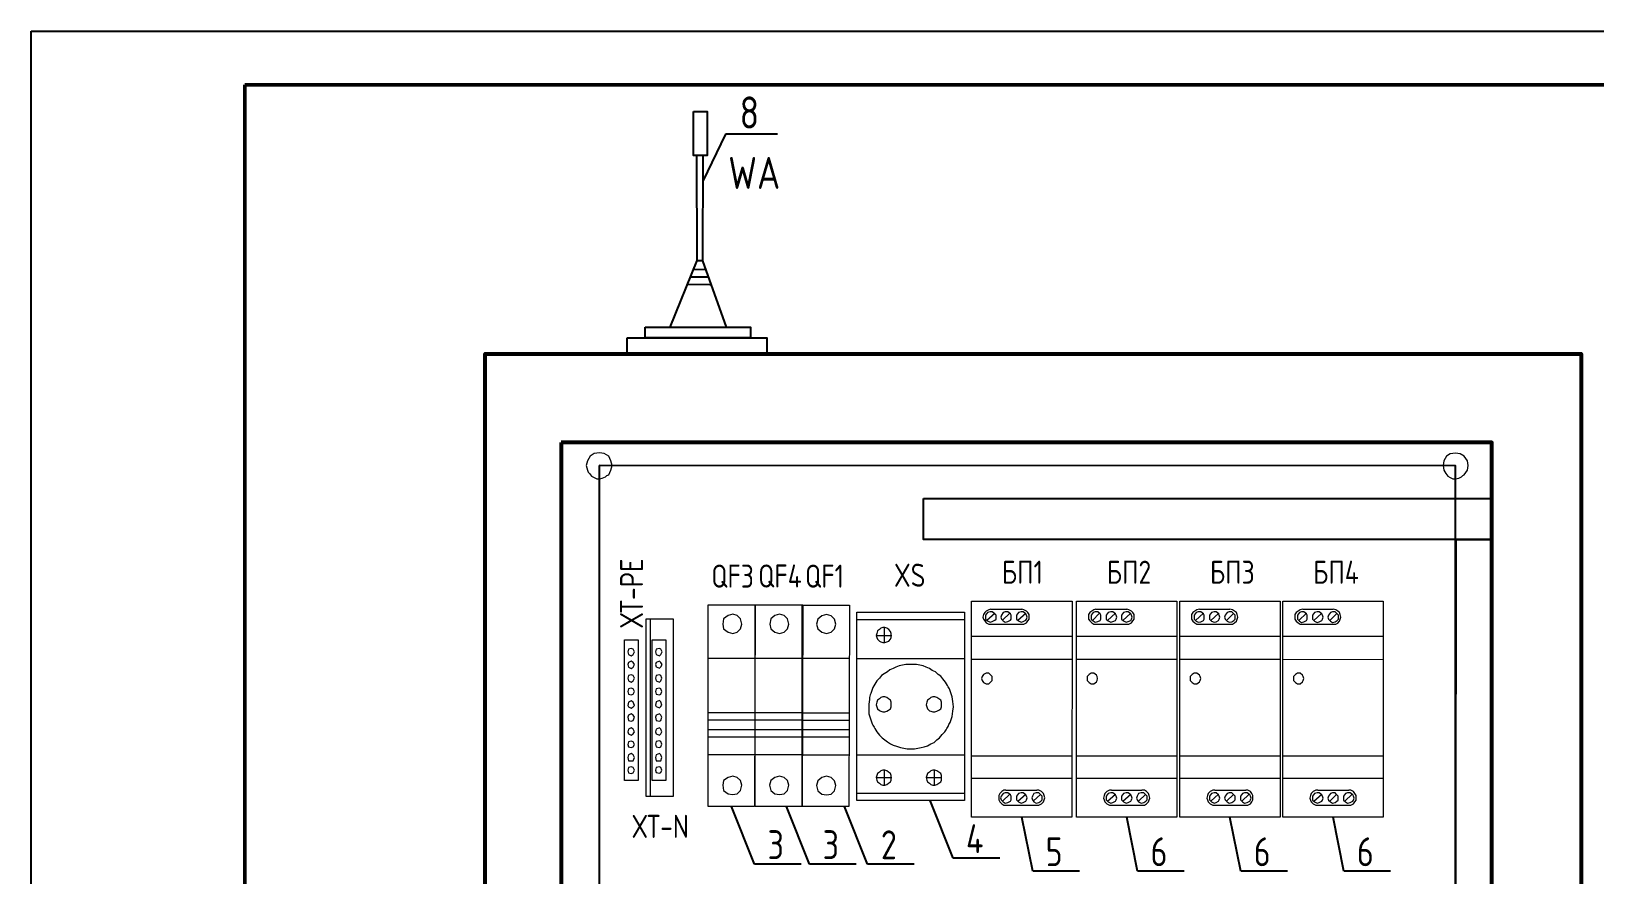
# Model space of a CAD drawing. Header units: millimetres. Extents: x -24312 to 142424, y -11214 to -5274.
# Drawn here: x 129012 to 131939, y -6854 to -5275 of the extents above; entities that cross this region are included whole.
import ezdxf

# ---------------------------------------------------------------- set-up
doc = ezdxf.new("R2010")
doc.units = ezdxf.units.MM
doc.linetypes.add('K5LT_BASIC', pattern=[0])
doc.layers.get('0').update_dxf_attribs({"color": 250})
doc.styles.add('ГОСТ 2.304', font='')
doc.styles.get('ГОСТ 2.304').set_extended_font_data('GOST 2.304 type A')

msp = doc.modelspace()

# ---------------------------------------------------------------- linework, layer by layer
at = {"ltscale": 0.3}
for p, q in [((130312.087, -5467.863), (130269.306, -5555.849)), ((130365.963, -6834.665), (130322.857, -6726.575)), ((130469.067, -6834.677), (130425.961, -6726.586)), ((130577.644, -6834.975), (130534.538, -6726.884)), ((130738.433, -6823.567), (130695.327, -6715.477)), ((130887.012, -6847.939), (130866.617, -6746.661)), ((131083.436, -6847.962), (131063.04, -6746.684)), ((131276.562, -6847.983), (131256.167, -6746.706)), ((131469.689, -6848.005), (131449.293, -6746.727))]:
    msp.add_line(p, q, dxfattribs=at)
for p, q in [((130409.147, -5467.863), (130312.087, -5467.863)), ((130269.361, -5507.938), (130269.134, -5704.786)), ((130257.964, -5704.53), (130269.054, -5704.518)), ((130269.134, -5704.786), (130313.235, -5828.916)), ((130245.592, -5735.204), (130278.112, -5734.999)), ((130251.402, -5720.8), (130273.988, -5721.122)), ((130273.988, -5721.122), (130274.943, -5721.136)), ((130278.112, -5734.999), (130279.864, -5734.988)), ((130240.039, -5748.974), (130282.302, -5749.099)), ((130282.302, -5749.099), (130284.88, -5749.107)), ((130453.317, -6834.665), (130365.963, -6834.665)), ((130556.421, -6834.677), (130469.067, -6834.677)), ((130664.998, -6834.975), (130577.644, -6834.975)), ((130825.787, -6823.567), (130738.433, -6823.567)), ((130974.366, -6847.939), (130887.012, -6847.939)), ((131170.79, -6847.962), (131083.436, -6847.962)), ((131363.916, -6847.983), (131276.562, -6847.983)), ((131557.043, -6848.005), (131469.689, -6848.005))]:
    msp.add_line(p, q)
for points in [[(129012.232, -5275.166), (137411.151, -5275.166), (137411.151, -11213.68), (129012.232, -11213.68)], [(130251.957, -5425.47), (130277.632, -5425.47), (130277.632, -5507.938), (130251.957, -5507.938)], [(130127.623, -5848.902), (130389.519, -5848.902), (130389.519, -5879.229), (130127.623, -5879.229)], [(130161.435, -5828.916), (130358.811, -5828.916), (130358.811, -5848.902), (130161.435, -5848.902)], [(130682.419, -6149.895), (131746.754, -6149.895), (131746.754, -6226.572), (130682.419, -6226.572)], [(131678.201, -7968.959), (131679.729, -6226.505), (131746.754, -6226.572), (131745.226, -7969.026)]]:
    msp.add_lwpolyline(points, close=True)
at = {"lineweight": 50}
msp.add_lwpolyline([(129412.232, -5375.166), (137311.151, -5375.166), (137311.151, -11113.68), (129412.232, -11113.68)], close=True, dxfattribs=at)
msp.add_lwpolyline([(130257.753, -5507.938), (130257.964, -5704.53), (130207.796, -5828.916)])
at = {"linetype": 'K5LT_BASIC', "lineweight": 53}
for points in [[(129861.8, -8653.013), (129862.114, -5879.17), (131913.744, -5879.402), (131913.43, -8653.245), (129861.8, -8653.013)], [(130004.312, -6044.899), (130004.034, -8494.736), (131746.498, -8494.933), (131746.775, -6045.096), (130004.312, -6044.899)]]:
    msp.add_lwpolyline(points, dxfattribs=at)
at = {"lineweight": 18}
for points in [[(130099.53, -6088.193), (130097.058, -6079.536), (130093.349, -6070.879), (130084.693, -6065.932), (130076.036, -6064.694), (130066.143, -6065.929), (130058.722, -6070.875), (130053.774, -6079.531), (130051.3, -6088.188), (130053.772, -6096.845), (130055.009, -6100.555), (130057.482, -6103.028), (130061.191, -6107.976), (130066.138, -6110.449), (130071.084, -6112.923), (130076.031, -6112.924), (130080.977, -6111.688), (130087.161, -6109.215), (130089.635, -6106.742), (130093.345, -6105.506), (130097.056, -6096.85), (130099.53, -6088.193)], [(131702.25, -6088.375), (131701.014, -6079.718), (131694.832, -6071.061), (131687.413, -6066.113), (131678.756, -6064.875), (131668.863, -6066.111), (131661.442, -6071.057), (131656.494, -6079.713), (131655.257, -6088.369), (131656.492, -6097.026), (131660.202, -6103.21), (131663.911, -6108.157), (131668.858, -6110.631), (131673.804, -6113.105), (131678.751, -6113.105), (131684.934, -6111.869), (131689.881, -6109.397), (131692.355, -6106.924), (131694.828, -6105.687), (131701.012, -6097.031), (131702.25, -6088.375)], [(131746.751, -6255.33), (131746.749, -6273.88)], [(131746.748, -6282.536), (131746.746, -6301.086)], [(131746.745, -6309.743), (131746.743, -6328.293)], [(130279.616, -6349.387), (130367.419, -6349.396), (130366.14, -6726.58), (130279.573, -6726.57), (130279.616, -6349.387)], [(130367.419, -6349.396), (130456.459, -6349.407), (130455.18, -6726.59), (130367.377, -6726.58), (130367.419, -6349.396)], [(130455.222, -6349.694), (130544.262, -6349.704), (130542.982, -6726.888), (130455.179, -6726.878), (130455.222, -6349.694)], [(130772.63, -6746.651), (130772.676, -6342.261), (130960.649, -6342.282), (130960.603, -6746.672), (130772.63, -6746.651)], [(130969.054, -6746.673), (130969.099, -6342.283), (131157.073, -6342.304), (131157.027, -6746.694), (130969.054, -6746.673)], [(131162.18, -6746.695), (131162.226, -6342.305), (131350.199, -6342.326), (131350.153, -6746.716), (131162.18, -6746.695)], [(131355.307, -6746.717), (131355.352, -6342.327), (131543.326, -6342.348), (131543.28, -6746.738), (131355.307, -6746.717)], [(131746.742, -6336.95), (131746.74, -6355.5)], [(130163.33, -6707.87), (130163.368, -6375.207), (130214.071, -6375.212), (130214.034, -6707.876), (130163.33, -6707.87)], [(130170.788, -6375.207), (130170.75, -6707.871)], [(130342.682, -6385.257), (130340.21, -6375.363), (130334.027, -6369.179), (130325.371, -6366.705), (130316.714, -6369.177), (130308.056, -6375.36), (130306.819, -6385.253), (130308.054, -6393.91), (130316.71, -6400.094), (130325.367, -6402.568), (130334.024, -6400.096), (130340.208, -6393.913), (130342.682, -6385.257)], [(130430.485, -6385.267), (130428.013, -6375.373), (130421.83, -6369.189), (130413.174, -6366.715), (130404.517, -6369.187), (130397.096, -6375.37), (130394.622, -6385.263), (130397.094, -6393.92), (130404.514, -6400.104), (130413.17, -6402.578), (130421.827, -6400.106), (130428.011, -6393.923), (130430.485, -6385.267)], [(130518.288, -6385.565), (130515.815, -6375.671), (130509.633, -6369.487), (130500.976, -6367.013), (130492.319, -6369.485), (130484.899, -6375.668), (130482.424, -6385.561), (130484.897, -6394.218), (130492.316, -6400.402), (130500.972, -6402.876), (130509.629, -6400.404), (130515.813, -6394.221), (130518.288, -6385.565)], [(130558.001, -6715.461), (130558.04, -6363.011), (130759.617, -6363.034), (130759.577, -6715.484), (130558.001, -6715.461)], [(130558.039, -6376.614), (130759.616, -6376.637)], [(130808.537, -6357.105), (130804.827, -6358.341), (130799.88, -6360.814), (130797.407, -6363.287), (130794.933, -6366.997), (130793.696, -6371.943), (130794.932, -6375.653), (130797.405, -6379.364), (130799.878, -6383.074), (130804.824, -6385.548), (130808.534, -6385.548)], [(130818.429, -6371.946), (130818.43, -6368.236), (130815.956, -6365.762), (130811.01, -6362.052), (130807.3, -6362.051), (130802.353, -6363.287), (130798.643, -6368.234), (130798.642, -6371.944), (130798.642, -6375.654), (130802.352, -6379.364), (130807.298, -6381.838), (130811.008, -6380.602), (130815.955, -6378.129), (130818.429, -6375.656), (130818.429, -6371.946)], [(130801.115, -6378.127), (130815.957, -6364.526)], [(130808.537, -6357.105), (130866.661, -6357.111)], [(130846.872, -6371.949), (130846.873, -6368.239), (130845.636, -6365.766), (130840.69, -6362.055), (130835.744, -6362.055), (130832.033, -6363.291), (130828.323, -6368.237), (130827.086, -6371.947), (130828.322, -6375.657), (130832.032, -6379.368), (130835.741, -6381.841), (130840.688, -6380.605), (130845.635, -6378.132), (130846.872, -6375.659), (130846.872, -6371.949)], [(130830.795, -6378.131), (130844.4, -6364.529)], [(130876.552, -6371.953), (130875.316, -6368.242), (130874.08, -6365.769), (130869.134, -6362.058), (130865.424, -6362.058), (130860.477, -6363.294), (130856.766, -6368.24), (130856.766, -6371.95), (130856.765, -6375.66), (130860.475, -6379.371), (130865.421, -6381.845), (130869.131, -6380.608), (130874.078, -6378.136), (130875.315, -6375.662), (130876.552, -6371.953)], [(130859.238, -6378.134), (130874.08, -6364.532)], [(130866.658, -6385.555), (130870.368, -6385.555), (130875.315, -6383.082), (130877.788, -6379.373), (130880.262, -6375.663), (130880.262, -6371.953), (130880.263, -6367.006), (130877.79, -6363.296), (130875.317, -6360.822), (130870.371, -6358.349), (130866.661, -6357.111)], [(131004.961, -6357.127), (131001.251, -6358.363), (130997.541, -6360.836), (130993.83, -6363.309), (130991.357, -6367.019), (130991.356, -6371.966), (130991.356, -6375.676), (130993.828, -6379.386), (130997.538, -6383.096), (131001.248, -6385.57), (131004.958, -6385.57)], [(131014.853, -6371.968), (131014.853, -6368.258), (131013.617, -6365.785), (131008.67, -6362.074), (131003.724, -6362.074), (131000.014, -6363.31), (130996.303, -6368.256), (130996.303, -6371.966), (130996.302, -6375.676), (131000.012, -6379.387), (131003.722, -6381.86), (131008.668, -6380.624), (131013.615, -6378.151), (131014.852, -6375.678), (131014.853, -6371.968)], [(130998.775, -6378.15), (131012.38, -6364.548)], [(131004.961, -6357.127), (131063.084, -6357.134)], [(131044.533, -6371.972), (131043.296, -6368.261), (131042.06, -6365.788), (131037.114, -6362.077), (131033.404, -6362.077), (131028.457, -6363.313), (131024.746, -6368.259), (131024.746, -6371.969), (131024.746, -6375.679), (131028.455, -6379.39), (131033.402, -6381.864), (131037.112, -6380.627), (131042.059, -6378.155), (131043.296, -6375.681), (131044.533, -6371.972)], [(131027.219, -6378.153), (131042.06, -6364.551)], [(131072.976, -6371.975), (131071.74, -6368.265), (131070.503, -6365.791), (131065.557, -6362.081), (131061.847, -6362.08), (131056.9, -6363.316), (131053.19, -6368.263), (131053.189, -6371.973), (131053.189, -6375.683), (131056.898, -6379.393), (131061.845, -6381.867), (131065.555, -6380.631), (131070.502, -6378.158), (131071.739, -6375.685), (131072.976, -6371.975)], [(131055.662, -6378.156), (131070.503, -6364.555)], [(131063.081, -6385.577), (131066.791, -6385.577), (131071.738, -6383.105), (131074.212, -6379.395), (131076.686, -6375.685), (131076.686, -6371.975), (131076.687, -6367.029), (131074.214, -6363.318), (131071.741, -6360.845), (131066.794, -6358.371), (131063.084, -6357.134)], [(131199.324, -6357.149), (131194.377, -6358.385), (131190.667, -6360.858), (131186.957, -6363.331), (131184.483, -6367.041), (131184.482, -6371.987), (131184.482, -6375.697), (131186.955, -6379.408), (131190.665, -6383.118), (131194.374, -6385.592), (131199.321, -6385.592)], [(131207.979, -6371.99), (131207.98, -6368.28), (131206.743, -6365.807), (131201.797, -6362.096), (131196.85, -6362.095), (131193.14, -6363.332), (131189.43, -6368.278), (131189.429, -6371.988), (131189.429, -6375.698), (131193.138, -6379.408), (131196.848, -6381.882), (131201.795, -6380.646), (131206.742, -6378.173), (131207.979, -6375.7), (131207.979, -6371.99)], [(131191.902, -6378.172), (131206.743, -6364.57)], [(131199.324, -6357.149), (131256.211, -6357.156)], [(131237.659, -6371.993), (131236.423, -6368.283), (131235.186, -6365.81), (131230.24, -6362.099), (131226.53, -6362.099), (131221.583, -6363.335), (131217.873, -6368.281), (131217.872, -6371.991), (131217.872, -6375.701), (131221.582, -6379.412), (131226.528, -6381.886), (131230.238, -6380.649), (131235.185, -6378.176), (131236.422, -6375.703), (131237.659, -6371.993)], [(131220.345, -6378.175), (131235.187, -6364.573)], [(131266.102, -6371.997), (131266.103, -6368.287), (131263.63, -6365.813), (131259.92, -6362.103), (131254.974, -6362.102), (131251.263, -6363.338), (131247.553, -6368.285), (131246.316, -6371.994), (131247.552, -6375.705), (131251.262, -6379.415), (131254.971, -6381.889), (131259.918, -6380.653), (131263.628, -6378.18), (131266.102, -6375.707), (131266.102, -6371.997)], [(131250.025, -6378.178), (131263.63, -6364.576)], [(131256.208, -6385.599), (131261.154, -6385.599), (131264.865, -6383.127), (131268.575, -6379.417), (131269.812, -6375.707), (131271.049, -6371.997), (131269.813, -6367.05), (131268.577, -6363.34), (131264.867, -6360.867), (131261.157, -6358.393), (131256.211, -6357.156)], [(131392.451, -6357.171), (131387.504, -6358.407), (131383.794, -6360.88), (131380.083, -6363.353), (131377.609, -6367.063), (131377.609, -6372.009), (131377.609, -6375.719), (131380.081, -6379.43), (131383.791, -6383.14), (131387.501, -6385.614), (131392.447, -6385.614)], [(131401.106, -6372.012), (131401.106, -6368.302), (131399.87, -6365.828), (131394.923, -6362.118), (131389.977, -6362.117), (131386.267, -6363.354), (131382.556, -6368.3), (131382.556, -6372.01), (131382.555, -6375.72), (131386.265, -6379.43), (131389.974, -6381.904), (131394.921, -6380.668), (131399.868, -6378.195), (131401.105, -6375.722), (131401.106, -6372.012)], [(131385.028, -6378.193), (131399.87, -6364.592)], [(131392.451, -6357.171), (131449.337, -6357.177)], [(131430.786, -6372.015), (131429.549, -6368.305), (131428.313, -6365.832), (131423.367, -6362.121), (131419.657, -6362.121), (131414.71, -6363.357), (131410.999, -6368.303), (131410.999, -6372.013), (131410.999, -6375.723), (131414.708, -6379.433), (131419.654, -6381.907), (131423.365, -6380.671), (131428.312, -6378.198), (131429.549, -6375.725), (131430.786, -6372.015)], [(131413.472, -6378.197), (131428.313, -6364.595)], [(131459.229, -6372.019), (131459.229, -6368.309), (131456.756, -6365.835), (131453.047, -6362.124), (131448.1, -6362.124), (131444.39, -6363.36), (131440.679, -6368.306), (131439.442, -6372.016), (131440.679, -6375.726), (131444.388, -6379.437), (131448.098, -6381.911), (131453.045, -6380.674), (131456.755, -6378.202), (131459.229, -6375.729), (131459.229, -6372.019)], [(131443.152, -6378.2), (131456.756, -6364.598)], [(131449.334, -6385.621), (131454.281, -6385.621), (131457.991, -6383.148), (131461.701, -6379.439), (131462.939, -6375.729), (131464.176, -6372.019), (131462.939, -6367.072), (131461.703, -6363.362), (131457.994, -6360.888), (131454.284, -6358.415), (131449.337, -6357.177)], [(131746.739, -6364.156), (131746.737, -6382.706)], [(130622.342, -6406.302), (130622.343, -6402.592), (130621.106, -6398.881), (130617.397, -6395.171), (130613.687, -6392.697), (130609.977, -6391.46), (130606.267, -6391.46), (130602.557, -6392.696), (130600.084, -6395.169), (130596.373, -6397.642), (130595.136, -6402.589), (130593.899, -6406.298), (130595.135, -6410.009), (130596.371, -6413.719), (130600.081, -6417.429), (130602.554, -6418.666), (130606.264, -6419.903), (130609.974, -6419.904), (130613.684, -6418.667), (130617.394, -6417.431), (130621.105, -6413.721), (130622.342, -6410.012), (130622.342, -6406.302)], [(130593.899, -6406.298), (130623.579, -6406.302)], [(130608.741, -6391.46), (130608.737, -6421.14)], [(130772.668, -6407.804), (130960.642, -6407.825)], [(130808.534, -6385.548), (130866.658, -6385.555)], [(130969.092, -6407.826), (131157.065, -6407.848)], [(131004.958, -6385.57), (131063.081, -6385.577)], [(131162.218, -6407.848), (131350.192, -6407.87)], [(131199.321, -6385.592), (131256.208, -6385.599)], [(131355.345, -6407.87), (131543.318, -6407.891)], [(131392.447, -6385.614), (131449.334, -6385.621)], [(131746.736, -6392.6), (131746.733, -6411.15)], [(130122.692, -6678.351), (130122.721, -6414.941), (130148.691, -6414.944), (130148.662, -6678.354), (130122.692, -6678.351)], [(130135.085, -6444.623), (130138.795, -6442.15), (130141.269, -6437.203), (130138.796, -6432.256), (130135.086, -6431.019), (130130.14, -6432.255), (130128.902, -6437.202), (130130.138, -6442.149), (130135.085, -6444.623)], [(130174.464, -6678.191), (130174.493, -6414.781), (130200.463, -6414.784), (130200.434, -6678.194), (130174.464, -6678.191)], [(130188.093, -6444.463), (130190.567, -6441.99), (130193.041, -6437.043), (130190.568, -6432.096), (130188.095, -6430.859), (130181.911, -6432.095), (130180.674, -6437.042), (130181.91, -6441.989), (130188.093, -6444.463)], [(131746.733, -6419.806), (131746.73, -6438.356)], [(130135.082, -6468.119), (130138.792, -6465.646), (130141.266, -6460.7), (130138.793, -6456.99), (130135.084, -6454.516), (130130.137, -6456.989), (130128.9, -6460.699), (130130.136, -6465.645), (130135.082, -6468.119)], [(130188.091, -6467.959), (130190.564, -6465.486), (130193.038, -6460.54), (130190.565, -6456.83), (130188.092, -6454.356), (130181.909, -6456.829), (130180.672, -6460.539), (130181.908, -6465.485), (130188.091, -6467.959)], [(130367.408, -6449.566), (130279.605, -6449.557)], [(130455.211, -6449.576), (130367.408, -6449.566)], [(130543.014, -6449.874), (130455.21, -6449.864)], [(130558.031, -6449.578), (130759.607, -6449.601)], [(130738.574, -6539.875), (130737.338, -6529.981), (130736.103, -6521.325), (130734.866, -6517.614), (130733.63, -6513.904), (130732.394, -6510.194), (130731.158, -6506.484), (130728.685, -6502.774), (130727.448, -6500.3), (130723.739, -6494.116), (130718.793, -6487.933), (130715.084, -6482.985), (130710.137, -6479.275), (130705.191, -6474.328), (130699.008, -6471.854), (130694.062, -6468.143), (130687.879, -6465.669), (130681.696, -6463.195), (130675.513, -6461.958), (130669.329, -6460.72), (130663.146, -6460.72), (130656.963, -6460.719), (130649.543, -6460.718), (130643.359, -6461.954), (130637.176, -6463.19), (130630.992, -6465.663), (130626.045, -6468.135), (130619.862, -6470.608), (130614.915, -6474.317), (130608.731, -6478.027), (130603.784, -6481.736), (130600.073, -6486.682), (130595.126, -6491.629), (130591.415, -6497.811), (130587.705, -6503.994), (130586.467, -6507.704), (130585.23, -6511.414), (130583.993, -6515.124), (130582.756, -6517.597), (130581.519, -6522.544), (130581.519, -6526.254), (130580.281, -6534.91), (130580.28, -6544.804), (130580.279, -6548.514), (130580.279, -6553.46), (130581.515, -6557.17), (130582.751, -6560.88), (130583.988, -6564.591), (130585.224, -6568.301), (130586.46, -6572.011), (130587.697, -6574.484), (130590.169, -6578.195), (130591.406, -6580.668), (130595.115, -6586.852), (130600.061, -6593.036), (130605.007, -6597.983), (130609.953, -6601.694), (130614.9, -6605.404), (130621.083, -6609.115), (130626.029, -6611.589), (130632.212, -6614.063), (130639.632, -6616.537), (130645.815, -6617.774), (130651.998, -6619.012), (130658.181, -6619.012), (130665.601, -6619.013), (130671.785, -6617.777), (130677.968, -6616.541), (130684.152, -6615.305), (130690.336, -6612.833), (130696.519, -6609.123), (130702.703, -6606.651), (130707.65, -6601.705), (130712.597, -6597.995), (130717.545, -6591.812), (130720.018, -6589.339), (130722.492, -6586.866), (130724.966, -6583.157), (130726.203, -6580.683), (130728.676, -6576.974), (130729.913, -6573.264), (130732.387, -6569.554), (130733.624, -6565.844), (130734.861, -6562.134), (130736.098, -6558.425), (130737.336, -6548.531), (130738.574, -6539.875)], [(130772.663, -6451.087), (130960.637, -6451.109)], [(130969.087, -6451.11), (131157.06, -6451.131)], [(131162.213, -6451.132), (131350.187, -6451.153)], [(131355.34, -6451.153), (131543.313, -6451.175)], [(131746.729, -6447.013), (131746.727, -6465.563)], [(130135.079, -6494.089), (130138.789, -6491.616), (130141.263, -6486.67), (130138.791, -6481.723), (130135.081, -6480.486), (130130.134, -6481.722), (130128.897, -6486.669), (130130.133, -6491.615), (130135.079, -6494.089)], [(130188.088, -6493.929), (130190.561, -6491.456), (130193.035, -6486.51), (130190.563, -6481.563), (130188.089, -6480.326), (130181.906, -6481.562), (130180.669, -6486.509), (130181.905, -6491.455), (130188.088, -6493.929)], [(130810.996, -6486.955), (130810.997, -6483.245), (130808.523, -6480.772), (130804.814, -6477.061), (130799.867, -6477.061), (130794.92, -6479.533), (130792.447, -6483.243), (130791.209, -6486.953), (130792.446, -6490.663), (130794.919, -6494.373), (130799.865, -6496.847), (130804.812, -6496.848), (130808.522, -6493.138), (130810.996, -6490.665), (130810.996, -6486.955)], [(131008.656, -6486.978), (131007.42, -6483.267), (131006.184, -6480.794), (131001.237, -6477.083), (130996.291, -6477.083), (130992.58, -6479.556), (130988.87, -6483.265), (130988.87, -6486.975), (130988.869, -6490.685), (130992.579, -6494.396), (130996.288, -6496.869), (131001.235, -6496.87), (131006.182, -6493.161), (131007.419, -6490.687), (131008.656, -6486.978)], [(131201.783, -6486.999), (131200.547, -6483.289), (131199.31, -6480.816), (131194.364, -6477.105), (131189.417, -6477.105), (131185.707, -6479.578), (131181.997, -6483.287), (131181.996, -6486.997), (131181.996, -6490.707), (131185.705, -6494.418), (131189.415, -6496.891), (131194.362, -6496.892), (131199.309, -6493.182), (131200.546, -6490.709), (131201.783, -6486.999)], [(131394.909, -6487.021), (131393.673, -6483.311), (131392.437, -6480.838), (131387.49, -6477.127), (131382.544, -6477.127), (131378.833, -6479.599), (131375.123, -6483.309), (131375.123, -6487.019), (131375.122, -6490.729), (131378.832, -6494.439), (131382.541, -6496.913), (131387.488, -6496.914), (131392.435, -6493.204), (131393.672, -6490.731), (131394.909, -6487.021)], [(131746.726, -6474.22), (131746.724, -6492.77)], [(130135.077, -6517.586), (130138.787, -6516.35), (130141.261, -6511.403), (130138.788, -6506.456), (130135.078, -6505.219), (130130.131, -6506.455), (130128.894, -6511.402), (130130.13, -6516.349), (130135.077, -6517.586)], [(130188.085, -6517.426), (130190.559, -6516.19), (130193.033, -6511.243), (130190.56, -6506.296), (130188.087, -6505.059), (130181.903, -6506.295), (130180.666, -6511.242), (130181.902, -6516.189), (130188.085, -6517.426)], [(130622.328, -6536.152), (130622.328, -6531.205), (130621.092, -6527.495), (130617.382, -6525.021), (130613.672, -6522.547), (130609.963, -6521.31), (130606.253, -6521.31), (130602.542, -6522.546), (130600.069, -6525.019), (130596.359, -6527.492), (130595.121, -6531.202), (130593.884, -6536.148), (130595.12, -6539.859), (130596.357, -6543.569), (130600.066, -6547.279), (130602.539, -6548.516), (130606.249, -6549.753), (130609.959, -6549.754), (130613.669, -6548.517), (130617.38, -6546.044), (130621.09, -6543.571), (130622.327, -6539.862), (130622.328, -6536.152)], [(130716.314, -6536.162), (130716.315, -6531.216), (130715.079, -6527.505), (130711.369, -6525.032), (130707.659, -6522.558), (130703.949, -6521.321), (130700.239, -6521.32), (130696.529, -6522.557), (130694.055, -6525.03), (130690.345, -6527.503), (130689.108, -6531.213), (130687.871, -6536.159), (130689.107, -6539.869), (130690.343, -6543.579), (130694.053, -6547.29), (130696.526, -6548.527), (130700.236, -6549.764), (130703.946, -6549.764), (130707.656, -6548.528), (130711.366, -6546.055), (130715.077, -6543.582), (130716.314, -6539.872), (130716.314, -6536.162)], [(131746.723, -6502.663), (131746.721, -6519.976)], [(130135.071, -6567.053), (130138.781, -6565.816), (130141.255, -6559.633), (130138.782, -6555.923), (130135.072, -6553.449), (130130.126, -6555.922), (130128.888, -6559.632), (130130.124, -6565.815), (130135.071, -6567.053)], [(130135.074, -6542.319), (130138.784, -6539.846), (130141.258, -6537.373), (130138.785, -6531.19), (130135.075, -6528.716), (130130.128, -6531.189), (130128.891, -6537.372), (130130.127, -6539.845), (130135.074, -6542.319)], [(130188.08, -6566.893), (130190.553, -6565.656), (130193.027, -6559.473), (130190.554, -6555.763), (130188.081, -6553.289), (130181.897, -6555.762), (130180.66, -6559.472), (130181.896, -6565.655), (130188.08, -6566.893)], [(130188.082, -6542.159), (130190.556, -6539.686), (130193.03, -6537.213), (130190.557, -6531.03), (130188.084, -6528.556), (130181.9, -6531.029), (130180.663, -6537.212), (130181.899, -6539.685), (130188.082, -6542.159)], [(130279.593, -6550.963), (130367.396, -6550.973)], [(130367.396, -6550.973), (130456.436, -6550.983)], [(130455.199, -6551.271), (130544.239, -6551.281)], [(131746.72, -6529.87), (131746.718, -6548.42)], [(130135.068, -6593.023), (130138.778, -6590.55), (130141.252, -6586.84), (130138.779, -6581.893), (130135.07, -6579.419), (130130.123, -6581.892), (130128.885, -6586.839), (130130.122, -6590.549), (130135.068, -6593.023)], [(130188.077, -6592.863), (130190.55, -6590.39), (130193.024, -6586.68), (130190.551, -6581.733), (130188.078, -6579.259), (130181.895, -6581.732), (130180.657, -6586.679), (130181.894, -6590.389), (130188.077, -6592.863)], [(130367.393, -6583.126), (130279.589, -6583.116)], [(130279.592, -6564.566), (130367.395, -6564.576)], [(130456.433, -6583.137), (130367.393, -6583.126)], [(130367.395, -6564.576), (130456.435, -6564.587)], [(130544.235, -6583.434), (130455.195, -6583.424)], [(130455.197, -6564.874), (130544.237, -6564.884)], [(131746.714, -6584.283), (131746.712, -6602.833)], [(131746.717, -6557.076), (131746.715, -6575.626)], [(130135.065, -6616.519), (130138.775, -6615.283), (130141.249, -6610.337), (130138.777, -6605.39), (130135.067, -6604.153), (130130.12, -6605.389), (130128.883, -6610.335), (130130.119, -6615.282), (130135.065, -6616.519)], [(130188.074, -6616.359), (130190.547, -6615.123), (130193.021, -6610.177), (130190.549, -6605.23), (130188.075, -6603.993), (130181.892, -6605.229), (130180.655, -6610.175), (130181.891, -6615.122), (130188.074, -6616.359)], [(130367.391, -6596.73), (130279.588, -6596.72)], [(130456.431, -6596.74), (130367.391, -6596.73)], [(130544.234, -6597.038), (130455.194, -6597.028)], [(131746.711, -6611.49), (131746.709, -6630.04)], [(130135.063, -6641.253), (130138.773, -6641.253), (130141.247, -6635.07), (130138.774, -6630.123), (130135.064, -6627.649), (130130.117, -6630.122), (130128.88, -6635.069), (130130.116, -6641.252), (130135.063, -6641.253)], [(130188.071, -6641.093), (130190.544, -6641.093), (130193.019, -6634.91), (130190.546, -6629.963), (130188.073, -6627.489), (130181.889, -6629.962), (130180.652, -6634.909), (130181.888, -6641.092), (130188.071, -6641.093)], [(130367.388, -6630.12), (130279.584, -6630.11)], [(130455.191, -6630.13), (130367.388, -6630.12)], [(130542.993, -6630.428), (130455.19, -6630.418)], [(130558.01, -6630.131), (130759.587, -6630.154)], [(130772.643, -6631.641), (130960.616, -6631.662)], [(130969.067, -6631.663), (131157.04, -6631.684)], [(131162.193, -6631.685), (131350.166, -6631.706)], [(131355.32, -6631.707), (131543.293, -6631.728)], [(131746.708, -6639.933), (131746.706, -6657.246)], [(130135.06, -6664.749), (130138.77, -6663.513), (130141.244, -6658.567), (130138.771, -6653.62), (130135.061, -6652.383), (130130.114, -6653.619), (130128.877, -6658.565), (130130.113, -6663.512), (130135.06, -6664.749)], [(130188.068, -6664.589), (130190.542, -6663.353), (130193.016, -6658.407), (130190.543, -6653.46), (130188.07, -6652.223), (130181.886, -6653.459), (130180.649, -6658.405), (130181.885, -6663.352), (130188.068, -6664.589)], [(130342.648, -6687.004), (130340.175, -6678.347), (130333.993, -6672.163), (130325.336, -6669.688), (130316.679, -6672.161), (130308.022, -6678.343), (130306.784, -6687), (130308.02, -6696.893), (130316.676, -6703.077), (130325.332, -6704.315), (130333.989, -6703.079), (130340.173, -6696.897), (130342.648, -6687.004)], [(130430.451, -6687.014), (130427.979, -6678.357), (130421.796, -6672.173), (130413.14, -6669.698), (130404.483, -6672.171), (130397.062, -6678.353), (130394.588, -6687.01), (130397.06, -6696.903), (130404.479, -6703.087), (130413.136, -6704.325), (130421.793, -6703.089), (130427.977, -6696.907), (130430.451, -6687.014)], [(130518.253, -6687.311), (130515.781, -6678.654), (130509.598, -6672.47), (130500.942, -6669.996), (130492.285, -6672.468), (130484.864, -6678.651), (130482.39, -6687.307), (130484.862, -6697.201), (130492.282, -6703.385), (130500.938, -6704.623), (130509.595, -6703.387), (130515.779, -6697.204), (130518.253, -6687.311)], [(130622.312, -6672.185), (130622.313, -6668.475), (130621.076, -6664.765), (130617.367, -6662.291), (130613.657, -6659.817), (130609.947, -6658.58), (130606.237, -6658.58), (130602.527, -6659.816), (130600.053, -6662.289), (130596.343, -6664.762), (130595.106, -6668.472), (130593.869, -6672.182), (130595.105, -6677.129), (130596.341, -6680.839), (130600.051, -6683.312), (130602.524, -6685.786), (130606.234, -6687.023), (130609.944, -6687.024), (130613.654, -6685.787), (130617.364, -6683.314), (130621.074, -6680.841), (130622.312, -6677.132), (130622.312, -6672.185)], [(130593.869, -6672.182), (130623.549, -6672.185)], [(130608.71, -6658.58), (130608.707, -6687.023)], [(130716.299, -6672.196), (130716.299, -6668.486), (130715.063, -6664.775), (130711.353, -6662.302), (130707.644, -6659.828), (130703.934, -6658.591), (130700.224, -6658.59), (130696.514, -6659.827), (130694.04, -6662.3), (130690.33, -6664.773), (130689.093, -6668.483), (130687.855, -6672.192), (130689.092, -6677.139), (130690.328, -6680.849), (130694.038, -6683.323), (130696.511, -6685.797), (130700.22, -6687.034), (130703.93, -6687.034), (130707.641, -6685.798), (130711.351, -6683.325), (130715.061, -6680.852), (130716.298, -6677.142), (130716.299, -6672.196)], [(130687.855, -6672.192), (130716.299, -6672.196)], [(130702.697, -6658.591), (130702.694, -6687.034)], [(131746.705, -6667.14), (131746.702, -6685.69)], [(130558.002, -6701.858), (130759.579, -6701.881)], [(130772.638, -6673.687), (130960.612, -6673.709)], [(130836.942, -6695.955), (130833.232, -6695.954), (130829.522, -6698.427), (130825.812, -6702.137), (130823.338, -6705.847), (130823.337, -6710.793), (130823.337, -6714.503), (130825.81, -6718.213), (130829.519, -6721.924), (130833.229, -6724.398), (130836.939, -6724.398)], [(130846.834, -6710.796), (130846.835, -6707.086), (130845.598, -6704.612), (130840.652, -6700.902), (130835.705, -6700.901), (130831.995, -6702.138), (130828.285, -6707.084), (130827.047, -6710.794), (130828.284, -6714.504), (130831.993, -6718.214), (130835.703, -6720.688), (130840.65, -6719.452), (130845.597, -6716.979), (130846.834, -6714.506), (130846.834, -6710.796)], [(130836.942, -6695.955), (130895.066, -6695.961)], [(130876.514, -6710.799), (130875.278, -6707.089), (130874.041, -6704.616), (130869.095, -6700.905), (130865.385, -6700.905), (130860.438, -6702.141), (130856.728, -6707.087), (130856.727, -6710.797), (130856.727, -6714.507), (130860.437, -6718.217), (130865.383, -6720.691), (130869.093, -6719.455), (130874.04, -6716.982), (130875.277, -6714.509), (130876.514, -6710.799)], [(130904.957, -6710.802), (130904.958, -6707.092), (130902.485, -6704.619), (130898.775, -6700.908), (130893.829, -6700.908), (130888.882, -6702.144), (130886.408, -6707.09), (130885.171, -6710.8), (130886.407, -6714.51), (130888.88, -6718.221), (130893.826, -6720.695), (130898.773, -6719.458), (130902.483, -6716.985), (130904.957, -6714.512), (130904.957, -6710.802)], [(130895.063, -6724.405), (130898.773, -6724.405), (130903.719, -6721.932), (130907.43, -6718.223), (130908.667, -6714.513), (130909.904, -6710.803), (130908.668, -6705.856), (130907.432, -6702.146), (130903.722, -6698.436), (130898.776, -6695.962), (130895.066, -6695.961)], [(130969.062, -6673.71), (131157.035, -6673.731)], [(131034.603, -6695.977), (131030.893, -6695.977), (131025.946, -6698.449), (131022.235, -6702.159), (131020.998, -6705.869), (131019.761, -6710.815), (131020.997, -6714.526), (131022.233, -6718.236), (131025.943, -6721.946), (131030.889, -6724.42), (131034.599, -6724.42)], [(131044.494, -6710.818), (131043.258, -6707.108), (131042.022, -6704.635), (131037.075, -6700.924), (131033.365, -6700.924), (131028.419, -6702.16), (131024.708, -6707.106), (131024.708, -6710.816), (131024.707, -6714.526), (131028.417, -6718.236), (131033.363, -6720.71), (131037.073, -6719.474), (131042.02, -6717.001), (131043.257, -6714.528), (131044.494, -6710.818)], [(131034.603, -6695.977), (131091.489, -6695.984)], [(131072.938, -6710.821), (131071.701, -6707.111), (131070.465, -6704.638), (131065.519, -6700.927), (131061.809, -6700.927), (131056.862, -6702.163), (131053.151, -6707.109), (131053.151, -6710.819), (131053.151, -6714.529), (131056.86, -6718.24), (131061.806, -6720.714), (131065.517, -6719.477), (131070.464, -6717.005), (131071.701, -6714.531), (131072.938, -6710.821)], [(131101.381, -6710.825), (131101.381, -6707.115), (131098.908, -6704.641), (131095.199, -6700.931), (131090.252, -6700.93), (131085.305, -6702.166), (131082.831, -6707.113), (131081.594, -6710.822), (131082.831, -6714.533), (131085.303, -6718.243), (131090.25, -6720.717), (131095.197, -6719.481), (131098.907, -6717.008), (131101.381, -6714.535), (131101.381, -6710.825)], [(131091.486, -6724.427), (131096.433, -6724.427), (131100.143, -6721.955), (131103.853, -6718.245), (131105.091, -6714.535), (131106.328, -6710.825), (131105.092, -6705.878), (131103.855, -6702.168), (131100.146, -6698.458), (131096.436, -6695.984), (131091.489, -6695.984)], [(131162.188, -6673.732), (131350.162, -6673.753)], [(131227.729, -6695.999), (131224.019, -6695.999), (131219.072, -6698.471), (131215.362, -6702.181), (131214.125, -6705.891), (131212.887, -6710.837), (131214.124, -6714.547), (131215.36, -6718.258), (131219.069, -6721.968), (131224.016, -6724.442), (131227.726, -6724.442)], [(131237.621, -6710.84), (131236.385, -6707.13), (131235.148, -6704.656), (131230.202, -6700.946), (131226.492, -6700.946), (131221.545, -6702.182), (131217.835, -6707.128), (131217.834, -6710.838), (131217.834, -6714.548), (131221.543, -6718.258), (131226.49, -6720.732), (131230.2, -6719.496), (131235.147, -6717.023), (131236.384, -6714.55), (131237.621, -6710.84)], [(131227.729, -6695.999), (131285.852, -6696.006)], [(131266.064, -6710.843), (131266.065, -6707.133), (131263.591, -6704.66), (131259.882, -6700.949), (131254.935, -6700.949), (131251.225, -6702.185), (131247.515, -6707.131), (131246.277, -6710.841), (131247.514, -6714.551), (131251.223, -6718.262), (131254.933, -6720.735), (131259.88, -6719.499), (131263.59, -6717.026), (131266.064, -6714.553), (131266.064, -6710.843)], [(131295.744, -6710.847), (131294.508, -6707.137), (131293.271, -6704.663), (131288.325, -6700.953), (131283.379, -6700.952), (131279.668, -6702.188), (131275.958, -6707.134), (131275.957, -6710.844), (131275.957, -6714.554), (131279.667, -6718.265), (131283.376, -6720.739), (131288.323, -6719.503), (131293.27, -6717.03), (131294.507, -6714.557), (131295.744, -6710.847)], [(131285.849, -6724.449), (131289.559, -6724.449), (131294.506, -6721.977), (131296.98, -6718.267), (131299.454, -6714.557), (131299.454, -6710.847), (131299.455, -6705.9), (131296.982, -6702.19), (131294.509, -6698.48), (131289.562, -6696.006), (131285.852, -6696.006)], [(131355.315, -6673.753), (131543.288, -6673.775)], [(131420.856, -6696.021), (131417.146, -6696.02), (131412.199, -6698.493), (131408.488, -6702.203), (131407.251, -6705.913), (131406.014, -6710.859), (131407.25, -6714.569), (131408.486, -6718.279), (131412.196, -6721.99), (131417.142, -6724.464), (131420.852, -6724.464)], [(131430.747, -6710.862), (131429.511, -6707.152), (131428.275, -6704.678), (131423.328, -6700.968), (131419.618, -6700.967), (131414.672, -6702.203), (131410.961, -6707.15), (131410.961, -6710.86), (131410.96, -6714.57), (131414.67, -6718.28), (131419.616, -6720.754), (131423.326, -6719.518), (131428.273, -6717.045), (131429.51, -6714.572), (131430.747, -6710.862)], [(131420.856, -6696.021), (131478.979, -6696.027)], [(131459.191, -6710.865), (131459.191, -6707.155), (131456.718, -6704.682), (131453.008, -6700.971), (131448.062, -6700.971), (131444.352, -6702.207), (131440.641, -6707.153), (131439.404, -6710.863), (131440.64, -6714.573), (131444.35, -6718.283), (131448.059, -6720.757), (131453.006, -6719.521), (131456.717, -6717.048), (131459.19, -6714.575), (131459.191, -6710.865)], [(131488.871, -6710.869), (131487.634, -6707.158), (131486.398, -6704.685), (131481.452, -6700.974), (131476.505, -6700.974), (131472.795, -6702.21), (131469.084, -6707.156), (131469.084, -6710.866), (131469.083, -6714.576), (131472.793, -6718.287), (131476.503, -6720.76), (131481.45, -6719.524), (131486.397, -6717.052), (131487.633, -6714.578), (131488.871, -6710.869)], [(131478.976, -6724.471), (131482.686, -6724.471), (131487.633, -6721.998), (131490.106, -6718.289), (131492.58, -6714.579), (131492.581, -6710.869), (131492.581, -6705.922), (131490.108, -6702.212), (131487.635, -6698.502), (131482.689, -6696.028), (131478.979, -6696.027)], [(131746.701, -6694.346), (131746.699, -6712.896)], [(130830.757, -6716.977), (130844.362, -6703.376)], [(130836.939, -6724.398), (130895.063, -6724.405)], [(130859.2, -6716.981), (130874.042, -6703.379)], [(130887.643, -6716.984), (130902.485, -6703.382)], [(131027.18, -6717), (131042.022, -6703.398)], [(131034.599, -6724.42), (131091.486, -6724.427)], [(131055.624, -6717.003), (131070.465, -6703.401)], [(131085.304, -6717.006), (131098.908, -6703.404)], [(131220.307, -6717.021), (131235.148, -6703.42)], [(131227.726, -6724.442), (131285.849, -6724.449)], [(131249.987, -6717.025), (131263.592, -6703.423)], [(131278.43, -6717.028), (131292.035, -6703.426)], [(131413.433, -6717.043), (131428.275, -6703.442)], [(131420.852, -6724.464), (131478.976, -6724.471)], [(131443.113, -6717.047), (131456.718, -6703.445)], [(131471.557, -6717.05), (131485.161, -6703.448)], [(131746.698, -6721.553), (131746.696, -6740.103)], [(131746.695, -6748.76), (131746.693, -6767.31)], [(131746.692, -6777.203), (131746.69, -6795.753)], [(131746.689, -6804.41), (131746.687, -6822.96)], [(131746.686, -6831.616), (131746.684, -6850.166)]]:
    msp.add_lwpolyline(points, dxfattribs=at)
at = {"ltscale": 10}
msp.add_lwpolyline([(130075.511, -6088.436), (130075.209, -8453.045), (131678.235, -8453.245), (131678.529, -6088.652), (130075.511, -6088.447)], dxfattribs=at)

# ---------------------------------------------------------------- texts
at = {"lineweight": 18, "style": 'ГОСТ 2.304'}
for s, height, p in [('WA', 60, (130317.009, -5570.35)), ('QF3', 43.2, (130285.261, -6317.005)), ('QF4', 43.2, (130373.065, -6316.723)), ('QF1', 43.2, (130460.867, -6317.02)), ('XS', 43.2, (130627.286, -6315.241)), ('БП1', 43.2, (130829.319, -6309.611)), ('БП2', 43.2, (131025.743, -6309.633)), ('БП3', 43.2, (131218.869, -6309.655)), ('БП4', 43.2, (131411.996, -6309.677)), ('ХТ-N', 43.2, (130138.033, -6785.563))]:
    msp.add_text(s, height=height, dxfattribs=at).set_placement(p)
msp.add_text('ХТ-РЕ', height=43.2, rotation=90, dxfattribs=at).set_placement((130157.608, -6391.718))
at = {"attachment_point": 2, "style": 'ГОСТ 2.304'}
for s, insert, char_height, width in [('8', (130356.635, -5397.283), 60, 103.37371), ('4', (130778.527, -6760.045), 54, 93.03634), ('3', (130406.057, -6771.143), 54, 93.03634), ('3', (130509.161, -6771.155), 54, 93.03634), ('2', (130617.738, -6771.453), 54, 93.03634), ('5', (130927.106, -6784.417), 54, 93.03634), ('6', (131123.53, -6784.44), 54, 93.03634), ('6', (131316.656, -6784.462), 54, 93.03634), ('6', (131509.783, -6784.483), 54, 93.03634)]:
    msp.add_mtext(s, dxfattribs=dict(at, insert=insert, char_height=char_height, width=width))

doc.saveas('drawing.dxf')
